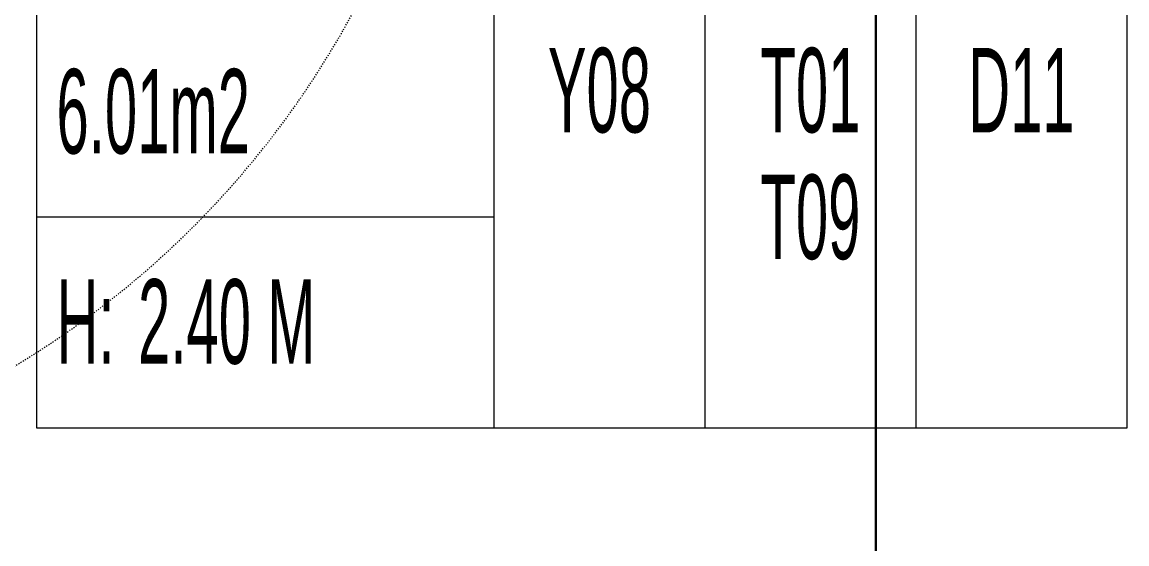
# Model space of a CAD drawing. Extents: x -1439 to 23780, y -1362 to 4476.
# Drawn here: x 14235.8 to 14334, y 2699.5 to 2745.8 of the extents above; entities that cross this region are included whole.
import ezdxf
from ezdxf.enums import TextEntityAlignment as Align

# ---------------------------------------------------------------- set-up
doc = ezdxf.new("R2010")
doc.units = 0
doc.header["$MEASUREMENT"] = 0
doc.linetypes.add('Audi$0$DOT2', pattern=[0.125, 0, -0.125])
doc.layers.get('0').update_dxf_attribs({"color": 9, "lineweight": 9})
for name, color, linetype, lineweight in [('Audi$0$20', 8, 'Audi$0$DOT2', 9), ('Audi$0$21', 8, 'Continuous', 9), ('E-KABLO', 7, 'Continuous', 30)]:
    doc.layers.add(name, color=color, linetype=linetype, lineweight=lineweight)
doc.styles.add('Audi$0$Arial', font='arial.ttf', dxfattribs={"height": 2.5})
doc.styles.add('Audi$0$MuuM_TEXT-STANDART', font='ARIALN.TTF')

# ---------------------------------------------------------------- blocks, each defined once
blk = doc.blocks.new('Audi$0$0_roomno2-flat-2')
at = {"layer": 'Audi$0$21'}
blk.add_lwpolyline([(96.875, -52.5), (0, -52.5), (0, 0), (96.875, 0)], close=True, dxfattribs=at)
for points in [[(40.625, -15), (40.625, -52.5)], [(59.375, -15), (59.375, -52.5)], [(78.125, -15), (78.125, -52.5)], [(0, -33.75), (40.625, -33.75)]]:
    blk.add_lwpolyline(points, dxfattribs=at)
at = {"layer": 'Audi$0$21', "style": 'Audi$0$MuuM_TEXT-STANDART', "width": 0.6}
blk.add_text('H:', height=7.5, dxfattribs=at).set_placement((1.75, -43.04), align=Align.MIDDLE_LEFT)
at = {"layer": 'Audi$0$21', "style": 'Audi$0$Arial'}
blk.add_attdef('ODANO', (0, 5.85), '', height=10, dxfattribs=at)
blk.add_attdef('MEKANADI', text='', height=10, dxfattribs=at).set_placement((1.75, -15), align=Align.BOTTOM_LEFT)
at = {"layer": 'Audi$0$21', "style": 'Audi$0$MuuM_TEXT-STANDART', "width": 0.6}
for tag, p in [('YER01', (50, -22.5)), ('TAVAN01', (68.75, -22.5)), ('DUVAR01', (87.5, -22.5)), ('YER02', (50, -33.75)), ('TAVAN02', (68.75, -33.75)), ('DUVAR02', (87.5, -33.75)), ('YER03', (50, -45)), ('TAVAN03', (68.75, -45)), ('DUVAR03', (87.5, -45))]:
    blk.add_attdef(tag, text='', height=7.5, dxfattribs=at).set_placement(p, align=Align.MIDDLE_CENTER)
for tag, p in [('M2', (1.75, -24.375)), ('TEMIZTAVANYUKSEKLIGI', (9, -43.04))]:
    blk.add_attdef(tag, text='', height=7.5, dxfattribs=at).set_placement(p, align=Align.MIDDLE_LEFT)
blk = doc.blocks.new('Audi$0$p-kapı')
at = {"layer": 'Audi$0$20'}
blk.add_arc((4.87, -4.6), 81.6, 270.10532, 0, dxfattribs=at)
blk = doc.blocks.new('Audi$0$p-2. kat planı')
blk.add_blockref('Audi$0$p-kapı', (14188.5, 2790))
ref = blk.add_blockref('Audi$0$0_roomno2-flat-2', (14237.114, 2762.288))
ref.add_attrib('M2', '6.01m2', dxfattribs={"layer": 'Audi$0$21', "height": 7.5, "style": 'Audi$0$MuuM_TEXT-STANDART', "width": 0.6}).set_placement((14238.864, 2737.913), align=Align.MIDDLE_LEFT)
ref.add_attrib('TEMIZTAVANYUKSEKLIGI', '2.40 M', dxfattribs={"layer": 'Audi$0$21', "height": 7.5, "style": 'Audi$0$MuuM_TEXT-STANDART', "width": 0.6}).set_placement((14246.114, 2719.248), align=Align.MIDDLE_LEFT)
ref.add_attrib('YER01', 'Y08', dxfattribs={"layer": 'Audi$0$21', "height": 7.5, "style": 'Audi$0$MuuM_TEXT-STANDART', "width": 0.6}).set_placement((14287.114, 2739.788), align=Align.MIDDLE_CENTER)
ref.add_attrib('TAVAN01', 'T01', dxfattribs={"layer": 'Audi$0$21', "height": 7.5, "style": 'Audi$0$MuuM_TEXT-STANDART', "width": 0.6}).set_placement((14305.864, 2739.788), align=Align.MIDDLE_CENTER)
ref.add_attrib('DUVAR01', 'D11', dxfattribs={"layer": 'Audi$0$21', "height": 7.5, "style": 'Audi$0$MuuM_TEXT-STANDART', "width": 0.6}).set_placement((14324.614, 2739.788), align=Align.MIDDLE_CENTER)
ref.add_attrib('TAVAN02', 'T09', dxfattribs={"layer": 'Audi$0$21', "height": 7.5, "style": 'Audi$0$MuuM_TEXT-STANDART', "width": 0.6}).set_placement((14305.864, 2728.538), align=Align.MIDDLE_CENTER)

msp = doc.modelspace()

# ---------------------------------------------------------------- linework, layer by layer
at = {"layer": 'E-KABLO', "color": 6, "ltscale": 40}
msp.add_line((14311.691, 2791.065), (14311.691, 2640.004), dxfattribs=at)

# ---------------------------------------------------------------- block references
msp.add_blockref('Audi$0$p-2. kat planı', (0, 0))

doc.saveas('drawing.dxf')
